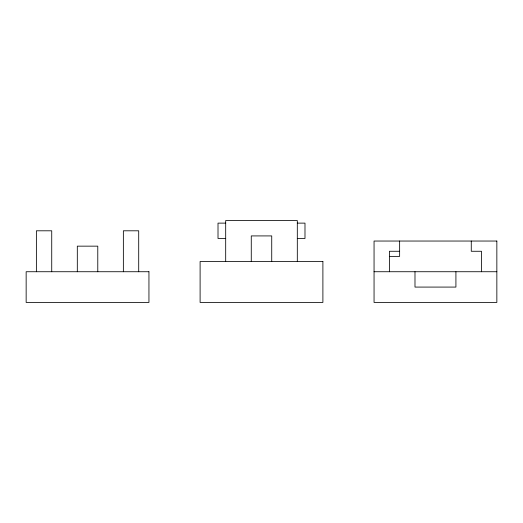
<?xml version="1.0" encoding="UTF-8"?>
<svg xmlns="http://www.w3.org/2000/svg" width="523" height="523" viewBox="0 0 523 523"><rect width="100%" height="100%" fill="white"/><g stroke="black" fill="none" stroke-linecap="round" stroke-linejoin="round"><path stroke-width="0.78" d="M225.688 223.125L218.013 223.125L218.013 238.475L225.688 238.475M297.312 223.125L304.987 223.125L304.987 238.475L297.312 238.475M399.637 251.269L389.406 251.269L389.406 271.731M389.406 256.381L399.637 256.381L399.637 241.038M374.056 271.731L496.85 271.731M481.5 271.731L481.5 251.269L471.269 251.269L471.269 241.038M455.919 271.731L455.919 287.081L414.987 287.081L414.987 271.731M297.312 261.5L297.312 220.569L225.688 220.569L225.688 261.5M271.731 261.5L271.731 235.919L251.269 235.919L251.269 261.5M138.706 271.731L138.706 230.8L123.363 230.8L123.363 271.731M97.781 271.731L97.781 246.15L77.312 246.15L77.312 271.731M51.731 271.731L51.731 230.8L36.381 230.8L36.381 271.731M496.85 241.038L374.056 241.038L374.056 302.431L496.85 302.431L496.85 241.038M322.894 261.5L200.106 261.5L200.106 302.431L322.894 302.431L322.894 261.5M148.944 271.731L26.15 271.731L26.15 302.431L148.944 302.431L148.944 271.731"/></g></svg>
